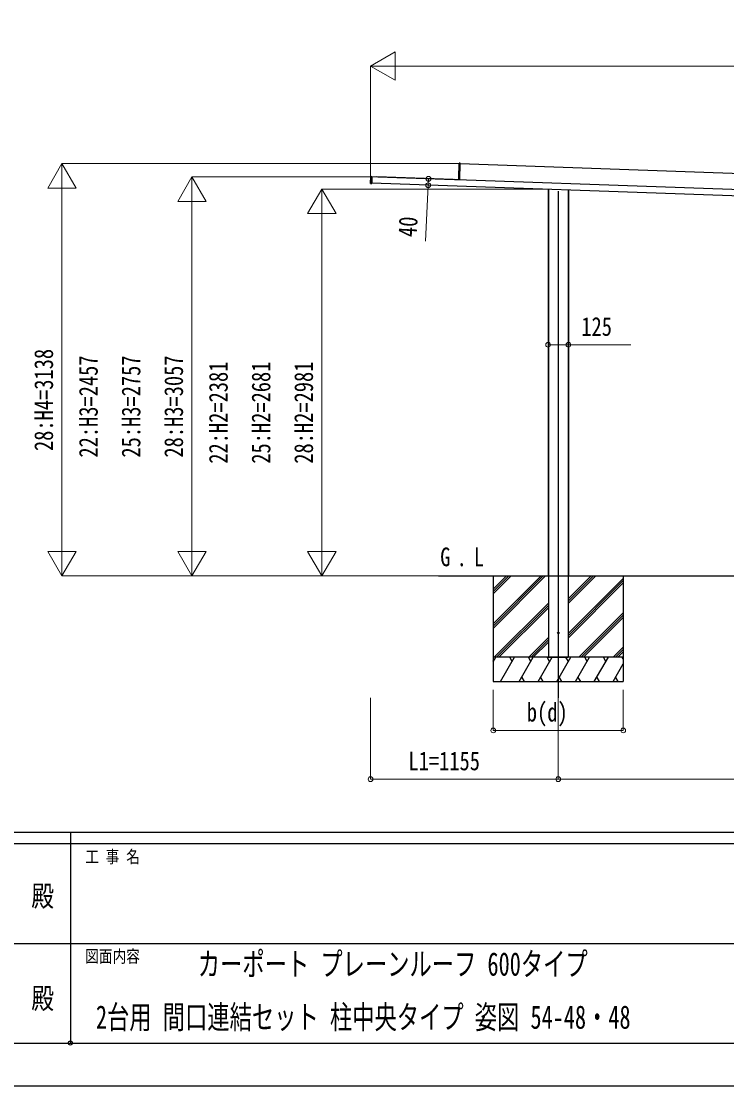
# Model space of a CAD drawing. Units: millimetres, scale not verified. Extents: x -14718 to 14718, y -10396 to 10396.
# Drawn here: x -319 to 4023, y -10394 to -3844 of the extents above; entities that cross this region are included whole.
import ezdxf
from ezdxf.enums import TextEntityAlignment as Align

# ---------------------------------------------------------------- set-up
doc = ezdxf.new("R2010")
doc.units = ezdxf.units.MM
doc.header["$LTSCALE"] = 50
doc.header["$PDMODE"] = 32
doc.header["$PDSIZE"] = 25
for name, color, linetype in [('0-2_USER1', 3, 'Continuous'), ('0-3_YKK_12', 2, 'Continuous'), ('0-4_YKK_A1', 4, 'Continuous'), ('0-6_YKK_ZWAK', 7, 'Continuous')]:
    doc.layers.add(name, color=color, linetype=linetype)
doc.layers.add('0-5_YKK_D', color=6, linetype='Continuous', lineweight=18)
doc.styles.add('ＭＳ ゴシック', font='')
doc.styles.get('ＭＳ ゴシック').set_extended_font_data('MS Gothic')

msp = doc.modelspace()

# ---------------------------------------------------------------- linework, layer by layer
at = {"layer": '0-3_YKK_12'}
msp.add_line((2985.57, -4888.5), (2985.57, -8007.3), dxfattribs=at)
at = {"layer": '0-4_YKK_A1'}
for p, q in [((2377.13, -4717.73), (2373.91, -4809.82)), ((2377.13, -4717.73), (2376.66, -4717.71)), ((2382.67, -4717.58), (2377.13, -4717.73)), ((2377.15, -4717.23), (2382.69, -4717.08)), ((2379.13, -4818.99), (2382.67, -4717.58)), ((2382.59, -4719.78), (6695.96, -4870.41)), ((2382.69, -4717.08), (2382.67, -4717.58)), ((1829.59, -4841.1), (1831.03, -4800.04)), ((1830.06, -4841.11), (1829.59, -4841.1)), ((1837.55, -4842.34), (1830.04, -4841.61)), ((1831.49, -4800.06), (1830.06, -4841.11)), ((1830.06, -4841.11), (1837.57, -4841.84)), ((1831.49, -4800.06), (1831.03, -4800.04)), ((1839.04, -4799.86), (1831.49, -4800.06)), ((1837.57, -4841.84), (1837.55, -4842.34)), ((1839.04, -4799.86), (1837.57, -4841.84)), ((7232.25, -5029.22), (1837.61, -4840.84)), ((7233.65, -4989.25), (1839, -4800.86)), ((1869.93, -4801.94), (1869.97, -4800.84)), ((2371.26, -4819.45), (1869.93, -4801.94)), ((2339.12, -4817.23), (1869.97, -4800.84)), ((1874.78, -4802.11), (1874.79, -4801.81)), ((1874.79, -4801.81), (1874.81, -4801.21)), ((2339.08, -4818.32), (2339.12, -4817.23)), ((2344.12, -4818.5), (2344.13, -4818.2)), ((2344.13, -4818.2), (2344.15, -4817.6)), ((2344.15, -4817.6), (2344.16, -4817.3)), ((2348.12, -4818.64), (2348.14, -4817.94)), ((2379.12, -4819.02), (2348.14, -4817.94)), ((2373.63, -4817.83), (2373.16, -4817.81)), ((2373.91, -4809.82), (2373.44, -4809.8)), ((2373.91, -4809.82), (2373.63, -4817.83)), ((2379.13, -4818.99), (2379.1, -4819.72)), ((2923.07, -4878.74), (2923.07, -7257.3)), ((2924.27, -4878.78), (2924.27, -7257.3)), ((2924.67, -4878.8), (2924.67, -7757.3)), ((3046.47, -4883.05), (3046.47, -7757.3)), ((3046.87, -4883.07), (3046.87, -7257.3)), ((3048.07, -4883.11), (3048.07, -7257.3)), ((2248.09, -7257.3), (7746.49, -7257.3)), ((2585.57, -7257.3), (2585.57, -7907.3)), ((2585.57, -7551.27), (2879.55, -7257.3)), ((2585.57, -7565.42), (2893.69, -7257.3)), ((2585.57, -7579.56), (2907.84, -7257.3)), ((2585.57, -7339.14), (2667.42, -7257.3)), ((2585.57, -7353.28), (2681.56, -7257.3)), ((2585.57, -7367.43), (2695.7, -7257.3)), ((2923.07, -7257.3), (2923.37, -7257.3)), ((2923.37, -7257.3), (2923.97, -7257.3)), ((3046.47, -7257.3), (3046.57, -7257.3)), ((3046.47, -7427.03), (3216.2, -7257.3)), ((3046.47, -7412.89), (3202.06, -7257.3)), ((3046.47, -7398.74), (3187.92, -7257.3)), ((3046.57, -7257.3), (3046.87, -7257.3)), ((3047.77, -7257.3), (3048.07, -7257.3)), ((3385.57, -7257.3), (3385.57, -7907.3)), ((3046.47, -7610.87), (3385.57, -7271.78)), ((3046.47, -7625.02), (3385.57, -7285.92)), ((3046.47, -7639.16), (3385.57, -7300.06)), ((2591.68, -7757.3), (2924.67, -7424.31)), ((2605.82, -7757.3), (2924.67, -7438.45)), ((2619.97, -7757.3), (2924.67, -7452.59)), ((3112.18, -7757.3), (3385.57, -7483.91)), ((3126.32, -7757.3), (3385.57, -7498.05)), ((3140.47, -7757.3), (3385.57, -7512.19)), ((2803.81, -7757.3), (2924.67, -7636.44)), ((2817.96, -7757.3), (2924.67, -7650.58)), ((2832.1, -7757.3), (2924.67, -7664.72)), ((3324.31, -7757.3), (3385.57, -7696.04)), ((3338.46, -7757.3), (3385.57, -7710.18)), ((3352.6, -7757.3), (3385.57, -7724.32)), ((3385.57, -7757.3), (2585.57, -7757.3)), ((2585.57, -7786.24), (2602.28, -7757.3)), ((2587.28, -7783.28), (2585.57, -7780.32)), ((2630.12, -7907.3), (2716.72, -7757.3)), ((2701.72, -7783.28), (2686.72, -7757.3)), ((2745.59, -7907.3), (2832.19, -7757.3)), ((2817.19, -7783.28), (2802.19, -7757.3)), ((2861.06, -7907.3), (2947.66, -7757.3)), ((2932.66, -7783.28), (2917.66, -7757.3)), ((2924.67, -7757.3), (3046.47, -7757.3)), ((2976.53, -7907.3), (3063.13, -7757.3)), ((3048.13, -7783.28), (3033.13, -7757.3)), ((3092, -7907.3), (3178.6, -7757.3)), ((3163.6, -7783.28), (3148.6, -7757.3)), ((3207.47, -7907.3), (3294.07, -7757.3)), ((3279.07, -7783.28), (3264.07, -7757.3)), ((3385.57, -7767.74), (3379.54, -7757.3)), ((3322.94, -7907.3), (3385.57, -7798.81)), ((2585.57, -7907.3), (3385.57, -7907.3)), ((2760.59, -7881.32), (2775.59, -7907.3)), ((2876.06, -7881.32), (2891.06, -7907.3)), ((2991.53, -7881.32), (3006.53, -7907.3)), ((3107, -7881.32), (3122, -7907.3)), ((3222.47, -7881.32), (3237.47, -7907.3)), ((3337.94, -7881.32), (3352.94, -7907.3))]:
    msp.add_line(p, q, dxfattribs=at)
for points in [[(2373.16, -4817.81), (2373.44, -4809.8), (2376.66, -4717.71)], [(1831.51, -4799.56), (1839.05, -4799.36), (1839.04, -4799.86)], [(1874.81, -4801.21), (1874.82, -4800.91), (2344.16, -4817.3)], [(2348.14, -4817.94), (2348.16, -4817.44), (2372.85, -4818.3)], [(2923.97, -7257.3), (2924.27, -7257.3), (2924.57, -7257.3), (2924.67, -7257.3)], [(3046.87, -7257.3), (3047.17, -7257.3), (3047.77, -7257.3)]]:
    msp.add_lwpolyline(points, dxfattribs=at)
msp.add_circle((2985.57, -7607.3), 5, dxfattribs=at)
for centre, radius, start, end in [((2377.16, -4717.73), 0.5, 91.5, 178), ((2379.19, -4717.55), 2.07, 171.06854, 184.93146), ((1830.09, -4841.12), 0.5, 178, 264.5), ((1832.1, -4841.44), 2.07, 171.06854, 184.93146), ((1831.52, -4800.06), 0.5, 91.5, 178), ((1833.55, -4799.88), 2.07, 171.06854, 184.93146), ((2372.66, -4817.8), 0.5, 268, 358), ((2372.66, -4817.53), 0.765, 269.05171, 301.0406), ((2372.85, -4818.06), 0.242, 269.80053, 328.78296), ((2375.73, -4803.04), 15.54, 259.3054, 261.87346), ((2373.36, -4820.01), 1.85, 83.82294, 99.58333), ((2370.4, -4817.95), 3.17, 351.51431, 355.97407), ((2372.63, -4817.8), 1, 337.89786, 358), ((2379.08, -4818.99), 0.046, 321.12762, 0.80407)]:
    msp.add_arc(centre, radius, start, end, dxfattribs=at)
for centre, ratio, start_param in [((2366.04, -4818.57), 0.038227, 0), ((2366.06, -4818.57), 0.061163, 0.0374041)]:
    msp.add_ellipse(centre, major_axis=(13.07, -0.46), ratio=ratio, start_param=start_param, end_param=0.962078, dxfattribs=at)
at = {"layer": '0-5_YKK_D', "color": 1}
for p, q in [((1830.63, -4119.68), (1982.18, -4032.18)), ((1982.18, -4207.18), (1982.18, -4032.18)), ((1830.63, -4839.11), (1830.63, -4118.68)), ((1830.63, -4119.68), (1982.18, -4207.18)), ((1830.63, -4119.68), (2133.74, -4119.68)), ((2005.63, -4119.68), (7065.63, -4119.68)), ((-69.38, -4719.68), (-156.88, -4871.23)), ((2378.59, -4719.68), (-70.38, -4719.68)), ((-69.38, -4719.68), (18.12, -4871.23)), ((-69.38, -4719.68), (-69.38, -5022.79)), ((730.62, -4800.63), (643.12, -4952.19)), ((1831.5, -4800.63), (729.62, -4800.63)), ((730.62, -4800.63), (818.12, -4952.19)), ((730.62, -4800.63), (730.62, -5103.74)), ((-156.88, -4871.23), (18.12, -4871.23)), ((-69.38, -4894.68), (-69.38, -7082.3)), ((1530.62, -4875.99), (1443.12, -5027.55)), ((2923.67, -4875.99), (1529.62, -4875.99)), ((1530.62, -4875.99), (1618.12, -5027.55)), ((1530.62, -4875.99), (1530.62, -5179.1)), ((643.12, -4952.19), (818.12, -4952.19)), ((730.62, -4975.63), (730.62, -7082.3)), ((1443.12, -5027.55), (1618.12, -5027.55)), ((1530.62, -5050.99), (1530.62, -7082.3)), ((-69.38, -7257.3), (-69.38, -6954.19)), ((730.62, -7257.3), (730.62, -6954.19)), ((1530.62, -7257.3), (1530.62, -6954.19)), ((-69.38, -7257.3), (-156.88, -7105.74)), ((18.12, -7105.74), (-156.88, -7105.74)), ((-69.38, -7257.3), (18.12, -7105.74)), ((730.62, -7257.3), (643.12, -7105.74)), ((818.12, -7105.74), (643.12, -7105.74)), ((730.62, -7257.3), (818.12, -7105.74)), ((1530.62, -7257.3), (1443.12, -7105.74)), ((1618.12, -7105.74), (1443.12, -7105.74)), ((1530.62, -7257.3), (1618.12, -7105.74)), ((2247.09, -7257.3), (-70.38, -7257.3)), ((2247.09, -7257.3), (729.62, -7257.3)), ((2247.09, -7257.3), (1529.62, -7257.3))]:
    msp.add_line(p, q, dxfattribs=at)
at = {"layer": '0-5_YKK_D'}
for p, q in [((2585.57, -7957.3), (2585.57, -8208.46)), ((3385.57, -7957.3), (3385.57, -8208.46)), ((1830.62, -8007.8), (1830.62, -8508.46)), ((2985.57, -8008.3), (2985.57, -8508.46)), ((2985.57, -8008.3), (2985.57, -8508.46)), ((2585.57, -8207.46), (3385.57, -8207.46)), ((1830.62, -8507.46), (2985.57, -8507.46)), ((2985.57, -8507.46), (6085.37, -8507.46))]:
    msp.add_line(p, q, dxfattribs=at)
for points in [[(2186.66, -4813), (2184.74, -4852.96), (2168.32, -5196.37)], [(2923.07, -5834.28), (3048.07, -5834.28), (3433.17, -5834.28)]]:
    msp.add_lwpolyline(points, dxfattribs=at)
for centre in [(2184.74, -4852.96), (2186.66, -4813), (2923.07, -5834.28), (3048.07, -5834.28), (2585.57, -8207.46), (3385.57, -8207.46), (1830.62, -8507.46), (2985.57, -8507.46), (2985.57, -8507.46)]:
    msp.add_circle(centre, 14.88, dxfattribs=at)
at = {"layer": '0-6_YKK_ZWAK'}
for p, q in [((13632.57, -8836.3), (-13667.43, -8836.3)), ((-17.43, -8836.3), (-17.43, -10131.3)), ((-17.43, -8906.3), (-4567.43, -8906.3)), ((4532.57, -8906.3), (-17.43, -8906.3)), ((-4541.18, -9518.8), (-17.43, -9518.8)), ((-17.43, -9518.8), (4532.57, -9518.8)), ((-4567.43, -10131.3), (-17.43, -10131.3)), ((-17.43, -10131.3), (4532.57, -10131.3))]:
    msp.add_line(p, q, dxfattribs=at)
msp.add_lwpolyline([(-14717.5, -10393.8), (14717.5, -10393.8), (14717.5, 10396.2), (-14717.5, 10396.2)], close=True, dxfattribs=at)
msp.add_point((-17.43, -10131.3), dxfattribs=at)

# ---------------------------------------------------------------- texts
at = {"layer": '0-2_USER1', "style": 'ＭＳ ゴシック'}
for s, height, width, p in [('G', 115.5, 0.8, (2259.45, -7231.99)), ('L', 115.5, 0.8, (2466.32, -7231.99)), ('.', 115.5, 0.8, (2360.25, -7231.99)), ('カーポート プレーンルーフ 600タイプ', 143.7, 0.7, (766.66, -9759.72)), (' 2台用 間口連結セット 柱中央タイプ 姿図 54-48・48', 143.7, 0.7, (71.52, -10086.38))]:
    msp.add_text(s, height=height, dxfattribs=dict(at, width=width)).set_placement(p, align=Align.BOTTOM_LEFT)
at = {"layer": '0-5_YKK_D', "style": 'ＭＳ ゴシック', "width": 0.8}
msp.add_text('40', height=115.5, rotation=87.262, dxfattribs=at).set_placement((2149.3, -5175.43), align=Align.BOTTOM_LEFT)
for s, p in [('125', (3127.57, -5814.28)), ('b(d)', (2792.37, -8187.46)), ('L1=1155', (2063.7, -8487.46))]:
    msp.add_text(s, height=115.5, dxfattribs=at).set_placement(p, align=Align.BOTTOM_LEFT)
at = {"layer": '0-5_YKK_D', "color": 1, "style": 'ＭＳ ゴシック', "width": 0.8}
for s, p in [('28:H4=3138', (-89.38, -6488.29)), ('22:H3=2457', (185.62, -6528.77)), ('25:H3=2757', (448.12, -6528.77)), ('28:H3=3057', (710.62, -6528.77)), ('22:H2=2381', (985.62, -6566.45)), ('25:H2=2681', (1248.12, -6566.45)), ('28:H2=2981', (1510.62, -6566.45))]:
    msp.add_text(s, height=115.5, rotation=90, dxfattribs=at).set_placement(p, align=Align.BOTTOM_LEFT)
at = {"layer": '0-6_YKK_ZWAK', "style": 'ＭＳ ゴシック', "width": 0.8}
for s, height, p in [('工 事 名', 76.98, (74.44, -9046.3)), ('殿', 128.3, (-257.83, -9329.22)), ('図面内容', 76.98, (74.44, -9658.8)), ('殿', 128.3, (-257.83, -9959.22))]:
    msp.add_text(s, height=height, dxfattribs=at).set_placement(p, align=Align.BOTTOM_LEFT)

doc.saveas('drawing.dxf')
